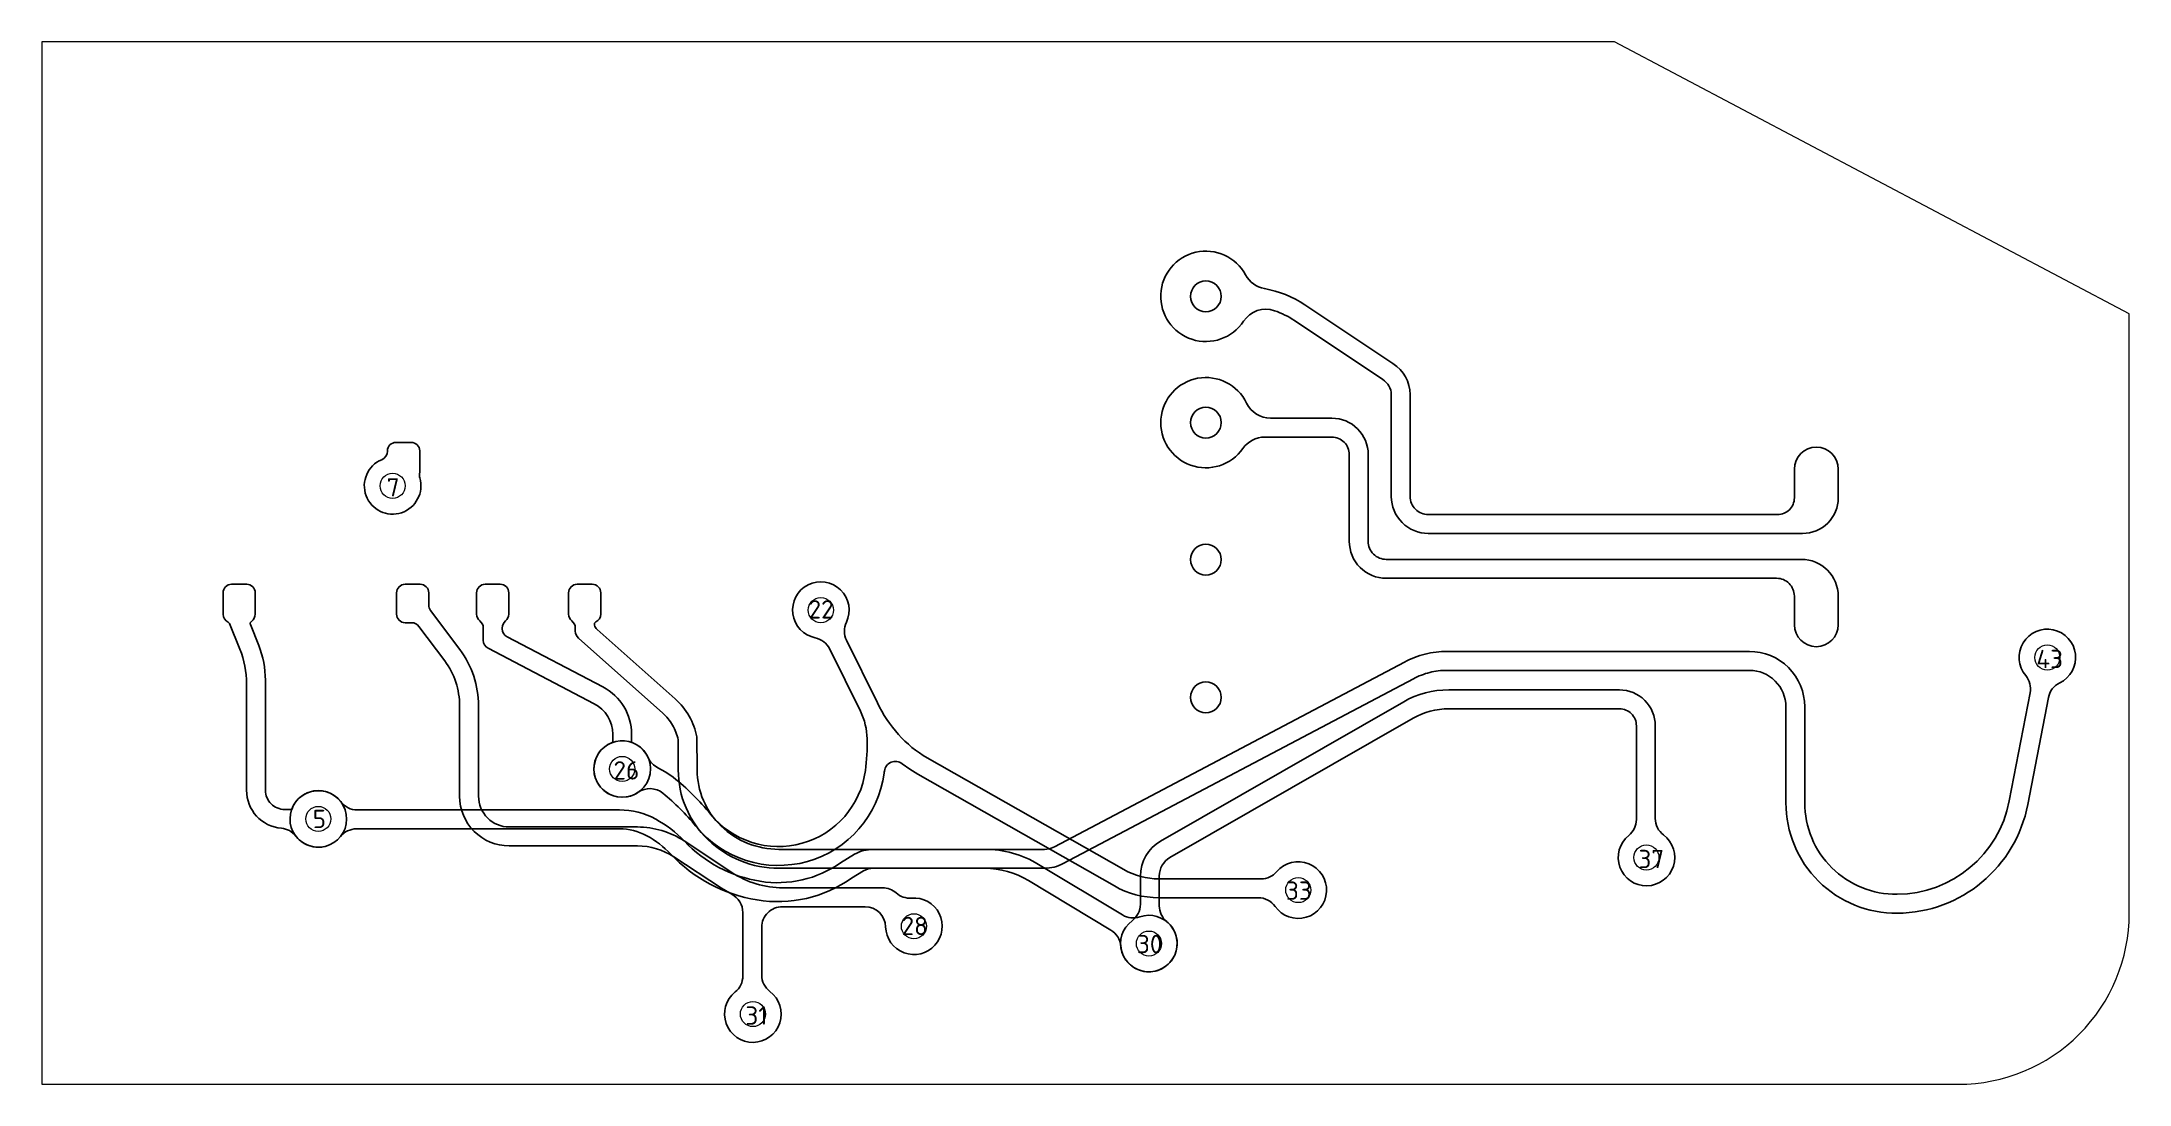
# Model space of a CAD drawing. Header units: millimetres. Extents: x 717.1 to 762.7, y 143.7 to 166.4.
import ezdxf

# ---------------------------------------------------------------- set-up
doc = ezdxf.new("R2010")
doc.units = ezdxf.units.MM
for name, color, linetype, lineweight in [('DXF_1_BOARD', 6, 'Continuous', 0), ('DXF_4_PIN_NR', 7, 'Continuous', 0), ('DXF_HOLE', 6, 'Continuous', 0)]:
    doc.layers.add(name, color=color, linetype=linetype, lineweight=lineweight)
doc.layers.add('DXF_6_ALL_TOP', color=1, linetype='Continuous')
doc.layers.add('DXF_7_ALL_BOTTOM', color=5, linetype='Continuous')
doc.styles.add('Default', font='')
doc.styles.get('Default').set_extended_font_data('ISOCPEUR')

msp = doc.modelspace()

# ---------------------------------------------------------------- linework, layer by layer
at = {"layer": 'DXF_1_BOARD'}
msp.add_lwpolyline([(758.989, 143.666, 0.414214), (762.721, 147.398), (762.721, 160.49), (751.476, 166.435), (717.107, 166.435), (717.107, 143.666)], format="xyb", close=True, dxfattribs=at)
at = {"layer": 'DXF_6_ALL_TOP'}
for points in [[(725.362, 156.999), (725.365, 157.031), (725.365, 157.499, 0.414214), (725.179, 157.684), (724.847, 157.684, 0.414214), (724.661, 157.499), (724.661, 157.492, -0.303374), (724.537, 157.307, 2.239926), (725.367, 156.909, -0.114499)], [(721.179, 153.761, -0.29703), (721.068, 153.932), (721.068, 154.399, -0.414214), (721.254, 154.585), (721.586, 154.585, -0.414214), (721.772, 154.399), (721.772, 153.932, -0.252941), (721.688, 153.776, 0.357253), (721.666, 153.704), (721.847, 153.251, -0.095668), (721.994, 152.49), (721.994, 150.086, 0.414214), (722.413, 149.668), (722.568, 149.668, -3.92814), (722.661, 149.084, 0.210369), (722.342, 149.258, -0.389555), (721.581, 150.086), (721.581, 152.41, 0.095668), (721.434, 153.171), (721.211, 153.729)], [(725.19, 153.746), (725.046, 153.746, -0.414214), (724.86, 153.932), (724.86, 154.399, -0.414214), (725.046, 154.585), (725.378, 154.585, -0.414214), (725.564, 154.399), (725.564, 154.135, 0.161862), (725.604, 154.016), (726.244, 153.159, -0.161323), (726.651, 151.932), (726.651, 149.955, 0.414214), (727.321, 149.285), (730.123, 149.285, -0.14674), (731.142, 148.979), (732.188, 148.29, 0.14674), (733.301, 147.956), (735.478, 147.956, -0.182677), (735.776, 147.843, 0.204893), (736.112, 147.732, -2.52662), (735.547, 147.103, 0.407691), (735.097, 147.543), (733.301, 147.543), (733.296, 147.543), (733.291, 147.543, 0.415476), (732.839, 147.093), (732.839, 146.051, 0.235246), (733.018, 145.692, -2.909725), (732.258, 145.681, 0.227112), (732.426, 146.031), (732.426, 147.415, 0.280466), (732.183, 147.815), (731.961, 147.945), (730.915, 148.634, 0.14674), (730.123, 148.872), (727.321, 148.872, -0.414214), (726.238, 149.955), (726.238, 151.932, 0.161316), (725.913, 152.912), (725.35, 153.665, 0.236496)], [(726.862, 153.187), (729.179, 151.977, -0.279317), (729.584, 151.309), (729.584, 151.136, 5.814784), (729.997, 151.136), (729.997, 151.309, 0.279317), (729.37, 152.343), (727.275, 153.437, -0.279317), (727.168, 153.614), (727.168, 153.63, -0.228413), (727.243, 153.786, 0.228413), (727.313, 153.932), (727.313, 154.399, 0.414214), (727.127, 154.585), (726.795, 154.585, 0.414214), (726.609, 154.399), (726.609, 153.932, 0.228413), (726.68, 153.786, -0.228413), (726.755, 153.63), (726.755, 153.364, 0.279317)], [(729.185, 153.694, 0.144865), (729.245, 153.597), (730.95, 152.082, -0.082355), (731.254, 151.705, -0.079559), (731.423, 151.251), (731.427, 150.535, 0.20437), (731.953, 149.303, 0.193466), (733.214, 148.796), (739.017, 148.796), (739.13, 148.81), (739.236, 148.851), (746.885, 152.887, -0.061294), (747.335, 153.06, -0.061196), (747.815, 153.119), (754.421, 153.119, -0.414214), (755.63, 151.91), (755.63, 149.815, 0.416872), (757.65, 147.814, 0.356826), (760.099, 149.855), (760.555, 152.215, 0.225948), (760.458, 152.59, -2.909441), (761.201, 152.431, 0.236383), (760.955, 152.111), (760.504, 149.776, -0.356827), (757.654, 147.401, -0.416872), (755.218, 149.815), (755.218, 151.91, 0.414214), (754.421, 152.706), (747.815, 152.706, 0.061306), (747.435, 152.66, 0.061183), (747.078, 152.522), (739.429, 148.486, -0.061356), (739.23, 148.41, -0.061135), (739.017, 148.383), (733.214, 148.383, -0.193466), (731.667, 149.005, -0.20437), (731.015, 150.535), (731.015, 151.189, 0.076465), (730.891, 151.508, 0.080768), (730.675, 151.773), (728.832, 153.412, -0.214259), (728.764, 153.561), (728.764, 153.63, 0.228413), (728.689, 153.786, -0.228413), (728.619, 153.932), (728.619, 154.399, -0.414214), (728.805, 154.585), (729.137, 154.585, -0.414214), (729.323, 154.399), (729.323, 153.932, -0.289803), (729.217, 153.763, 0.364213)], [(752.365, 149.47), (752.365, 151.495, 0.414214), (751.58, 152.28), (747.85, 152.28, 0.130458), (746.868, 152.02), (741.555, 148.976, 0.269269), (741.113, 148.214), (741.113, 147.596, -0.237352), (740.931, 147.235, 2.909143), (741.691, 147.217, -0.224951), (741.526, 147.565), (741.526, 148.214, -0.269306), (741.76, 148.618), (747.073, 151.661, -0.130462), (747.85, 151.867), (751.58, 151.867, -0.414214), (751.952, 151.495), (751.952, 149.45, -0.227112), (751.784, 149.099, 2.909725), (752.544, 149.111, -0.235246)]]:
    msp.add_lwpolyline(points, format="xyb", close=True, dxfattribs=at)
for centre in [(742.544, 160.874), (742.544, 158.116), (742.544, 155.124), (742.544, 152.116)]:
    msp.add_circle(centre, 0.336, dxfattribs=at)
at = {"layer": 'DXF_7_ALL_BOTTOM'}
for points in [[(744.047, 160.561, -0.063572), (744.481, 160.345), (746.409, 159.056, -0.12607), (746.545, 158.917, -0.131629), (746.596, 158.729), (746.596, 156.505, 0.414214), (747.405, 155.695), (755.583, 155.695, 0.414214), (756.362, 156.474), (756.362, 157.101, 1), (755.403, 157.101), (755.403, 156.474, -0.414214), (755.037, 156.108), (747.405, 156.108, -0.414214), (747.008, 156.505), (747.008, 158.729, 0.260533), (746.631, 159.405), (744.71, 160.688, 0.103733), (743.824, 161.044, -0.229041), (743.413, 161.342, 3.623245), (743.368, 160.331, -0.343448)], [(743.353, 157.551, -3.691528), (743.433, 158.543, 0.288154), (743.959, 158.213), (745.298, 158.213, -0.414214), (746.091, 157.42), (746.091, 155.526, 0.414214), (746.487, 155.129), (755.561, 155.129, -0.414214), (756.362, 154.329), (756.362, 153.702, -1), (755.403, 153.702), (755.403, 154.329, 0.414214), (755.015, 154.716), (746.487, 154.716, -0.414214), (745.678, 155.526), (745.678, 157.42, 0.414214), (745.298, 157.8), (743.831, 157.8, 0.245038)], [(744.058, 147.549, 2.906042), (744.094, 148.309, -0.218554), (743.753, 148.152), (741.518, 148.152, -0.129884), (740.751, 148.355), (736.457, 150.795, -0.08304), (735.827, 151.306, -0.066417), (735.366, 151.996), (734.692, 153.364, -0.229013), (734.689, 153.756, 2.910039), (734.01, 153.415, -0.233375), (734.326, 153.172), (734.995, 151.813, -0.108996), (735.143, 151.209, -0.039298), (735.105, 150.517, -0.657347), (731.719, 149.566, 0.054567), (730.907, 150.37), (730.746, 150.485), (730.572, 150.579, -0.178657), (730.355, 150.803, 2.77337), (730.141, 150.044, -0.332071), (730.678, 150.023, -0.026016), (731.057, 149.683, -0.026424), (731.399, 149.305, 0.657347), (735.514, 150.462), (735.517, 150.484), (735.52, 150.506, -0.581672), (735.908, 150.666), (736.076, 150.545), (736.253, 150.436), (740.547, 147.996, 0.129884), (741.518, 147.74), (743.691, 147.74, -0.243455)], [(740.467, 147.034), (738.671, 148.115, 0.136296), (737.709, 148.383), (735.278, 148.383, 0.125616), (735.064, 148.328), (734.801, 148.165, -0.195572), (732.738, 147.691, -0.164711), (730.85, 148.692, 0.079596), (730.326, 149.094, 0.124615), (729.733, 149.244), (723.984, 149.244, 0.22778), (723.633, 149.075, -2.909857), (723.642, 149.835, 0.234591), (724.001, 149.657), (729.733, 149.657, -0.124615), (730.522, 149.457, -0.079596), (731.15, 148.975, 0.164711), (732.804, 148.099, 0.195572), (734.564, 148.503), (734.866, 148.69, -0.125616), (735.278, 148.796), (737.709, 148.796, -0.136296), (738.884, 148.469), (740.721, 147.363, 0.221565), (741.099, 147.323, -2.907754), (740.684, 146.687, 0.240606)]]:
    msp.add_lwpolyline(points, format="xyb", close=True, dxfattribs=at)
at = {"layer": 'DXF_HOLE'}
for centre in [(724.774, 156.736), (734.131, 154.021), (760.931, 152.987), (729.79, 150.553), (723.15, 149.461), (752.171, 148.618), (744.563, 147.906), (736.165, 147.117), (741.299, 146.739), (732.646, 145.199)]:
    msp.add_circle(centre, 0.274, dxfattribs=at)

# ---------------------------------------------------------------- texts
at = {"layer": 'DXF_4_PIN_NR', "char_height": 0.4, "attachment_point": 1, "style": 'Default'}
for s, insert, width in [('7', (724.644, 156.903), 1.28), ('43', (760.691, 153.154), 1.92), ('26', (729.6, 150.721), 1.84242), ('5', (723.027, 149.66), 1.28), ('37', (751.996, 148.785), 1.84242), ('28', (735.895, 147.324), 1.84242), ('30', (741.038, 146.927), 1.84242), ('31', (732.483, 145.367), 1.68242)]:
    msp.add_mtext(s, dxfattribs=dict(at, insert=insert, width=width))
at = {"layer": 'DXF_4_PIN_NR', "color": 7, "char_height": 0.4, "width": 1.84242, "attachment_point": 1, "style": 'Default'}
for s, insert in [('22', (733.863, 154.238)), ('33', (744.295, 148.094))]:
    msp.add_mtext(s, dxfattribs=dict(at, insert=insert))

doc.saveas('drawing.dxf')
